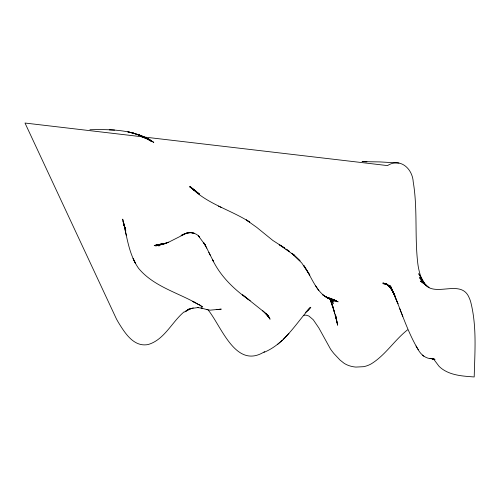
<?xml version="1.0" encoding="UTF-8"?>
<svg xmlns="http://www.w3.org/2000/svg" width="500" height="500" viewBox="0 0 500 500"><rect width="100%" height="100%" fill="white"/><g stroke="black" fill="none" stroke-linecap="round" stroke-linejoin="round"><path stroke-width="0.75" d="M264.012 352.344C284.475 343.931 295.887 323.619 309.956 307.844L307.281 311.025L310.812 307.256L305.631 312.35M288.938 333.363L283.425 339.294M184.181 311.775C171.8 322.094 164.419 339.762 148.144 344.531C134.231 347.25 125.506 333.913 119.2 323.75A142.569 118.281 -25 0 1 116.412 318.913L25 123.038L387.5 165.594C400.156 157.444 412.444 168.544 413.219 181.85C417.806 209.006 414.513 236.75 417.863 264.025A51.619 17.219 -83.3 0 0 418.713 269L419.4 271.944A55.069 18.369 -83.3 0 0 421.863 278.969C430.2 302.131 460.781 276.206 469.312 298.113A50.012 16.681 -83.3 0 1 470.588 301.488C476.981 326.062 474.825 351.85 474.2 376.962C463.6 376.163 452.256 375.637 443.094 369.606A35.506 29.456 -25 0 1 438.919 366.156L433.625 359.075M282.4 340.281L277.781 344.237M407.587 329.819C394.513 340.056 385.6 354.981 371.337 363.8A21.15 17.544 -25 0 1 363.556 366.688L355.894 367.075A29.756 24.688 -25 0 1 349.2 365.706A27.387 22.719 -25 0 1 344.05 363.244L340.019 360.05L334.044 353.681A85.975 71.331 -25 0 1 330.419 348.906L318.869 327.994L313.269 319.762L308.869 316.019L305.85 315.087L303.281 315.438M184.613 312.069L188.131 309.656M188.7 309.256L185.706 311.25L191.4 308.456L198.106 307.544L197.3 307.544L202.194 308.206L201.025 308.012L207.369 309.713M158.812 246.069L162.65 243.556M264.606 351.656C235.9 369.913 221.819 326.981 208.125 309.925M160.344 244.213L154.969 245.75L164.406 243.725L168.625 242.225L186.713 233.081L190.656 232.488L194.65 233.388L190.656 232.488L186.713 233.081L181.056 235.5C186.912 231.887 194.956 231.238 199.625 237.131L198.363 235.806L205.362 245.25L203.588 242.544L206.737 248.131M160.831 244.125L155.806 245.925L159.856 244.475L164.406 243.725L156.725 244.725L161.213 244.375L165.138 243.331L154.213 245.469L159.856 244.475M160.263 244.331L158.15 244.913L160.169 244.306M191.4 308.456L187.738 309.531L193.287 307.913M89.925 129.731C111.713 129.238 135.119 129.469 153.8 142.394L147.062 138.581L142.906 136.788L151.5 140.662L140.287 136.219M364.894 161.688L366.881 161.731L362.088 161.625L379.956 161.925L398.925 163.006M210.05 310.169L221.256 309.131L216.256 309.637L219.125 309.481L216.45 309.363M114.562 130.056L109.25 129.856M387.562 284.381L386.125 284.163L387.281 284.337M206.975 309.637L209.594 310.056M432.519 358.825L430.269 358.312L434.9 359.331L430.1 358.438L432.413 358.7C426.062 359.031 420.831 354.706 418.031 349.369C406.131 329.425 400.031 306.725 390.375 285.725L397.994 303.831L392.925 291.712L395.562 297.281L392.038 290.05L394.762 295.363L391.131 288.575L393.963 293.6L390.225 287.275L393.169 291.981L388.856 285.637L392.375 290.512L388.913 286.019L390.788 288.038L388.056 285.206L389.994 287.025L386.356 283.994L389.919 286.537M386.987 284.269L382.912 283.581L387.356 284.606L382.912 282.913L388.906 285.525L384.644 283.256L389.819 286.481M386.894 284.344L385.838 284.056L387.287 284.462M432.569 358.837L434.837 359.544L432.581 358.75L434.738 359.675L432.494 358.306L434.45 359.712M142.056 136.944L149.181 139.238L144.575 137.625M338.25 301.806L329.556 298.25L334.031 300.244L330.819 298.706M141.838 136.044L131.606 132.656L141.113 135.731M334.031 300.244L329.55 298.438L334.75 300.438L325.956 296.837L330.894 299.156L336.262 300.587C317.512 298.538 312.869 278.263 303.625 265.262L309.806 275.138L301.806 263.062L293.119 254.219L300.05 260.856L291.962 253.419L294.531 255.45L279.169 244.638L284.656 248.044L272.894 240.494L256.781 227.413L246.225 219.881L249.794 222.156C230.306 209.537 206.462 203.906 190.1 186.475L199.225 194.119L191.312 187.794L194.044 190.044M218.419 206.119L221.625 207.575M144.456 137.262L138.431 134.688L143.156 136.575L151.925 141.662L145.644 137.912M330.831 298.706L337.5 301.762L332.075 299.219M198.894 304.312L202.512 306.956C181.75 293.419 154.931 288.019 138.606 268.381C130.581 256.956 127.85 242.919 125.075 229.506M196.344 191.431L189.587 186.725L195.375 191M195.238 302.769L192.731 301.394L198.675 304.675M195.05 190.481L192.562 188.938L199.519 193.962M332.062 299.269L335.106 301.206L332.119 299.144M287.038 249.819L289.662 251.612L285.825 248.981M429.1 287.425L420.331 281.006L426.844 285.8L419.475 277.656L424.738 283.619L418.738 273.725L422.781 280.744M250.219 300.719C234.7 290.025 220.494 276.562 212.356 259.319L213.631 261.769L208.831 252.362M332.113 299.281L333.894 300.663L332.175 299.219M422.469 355.119L423.869 356.238M248.562 299.562L242.575 294.831L264.025 311.95L262.7 310.794M432.875 358.381L434.263 359.637M331.8 299.081L332.8 299.981M263.219 311.25L268.163 316.006L264.975 312.844L269.569 317.75L265.819 313.412L270.094 319.188L267.331 314.538M331.6 299.475L333.331 302.013L331.281 298.956M315.431 285.55L318.806 290.619M331.481 299.481L332.606 301.269L331.025 298.675M416.031 345.975L418.288 349.8M330.856 298.544L331.95 300.425L330.913 298.569M267.587 315.019L268.569 316.725L267.969 315.581M210.256 255.15L205.15 244.825M330.894 299.012L333.181 303.663L330.95 298.762M329.831 298.175L330.412 299.606L329.844 298.163M399.656 308.469L402.8 316.5M329.8 298.044L332.719 306.588L329.675 298.081M329.888 298.244L334.8 313.444L332.794 306.269L337.056 322.531M125.331 228.781L123.537 223.744L125.256 228.644M123.156 221.631L125.769 231.012L123.156 221.631L124.956 227.656M124.237 225.525L122.681 219.144L126.369 235.662M335.887 316.981L337.594 325.213L336 317.019M335.538 314.525L336.744 321.231L335.95 316.681M168.625 242.225L163.731 243.869L168.625 242.225M130.625 132.475L127.844 131.788L134.362 133.444L130.625 132.475M335.494 300.55L330.206 298.837L335.494 300.55M332.362 299.513L327.287 297.712L326.606 297.325L331.613 299.381L327.287 297.712L322.912 294.956L327.287 297.712L332.362 299.513M135.438 263.275L133.138 258.587L135.438 263.275"/></g></svg>
